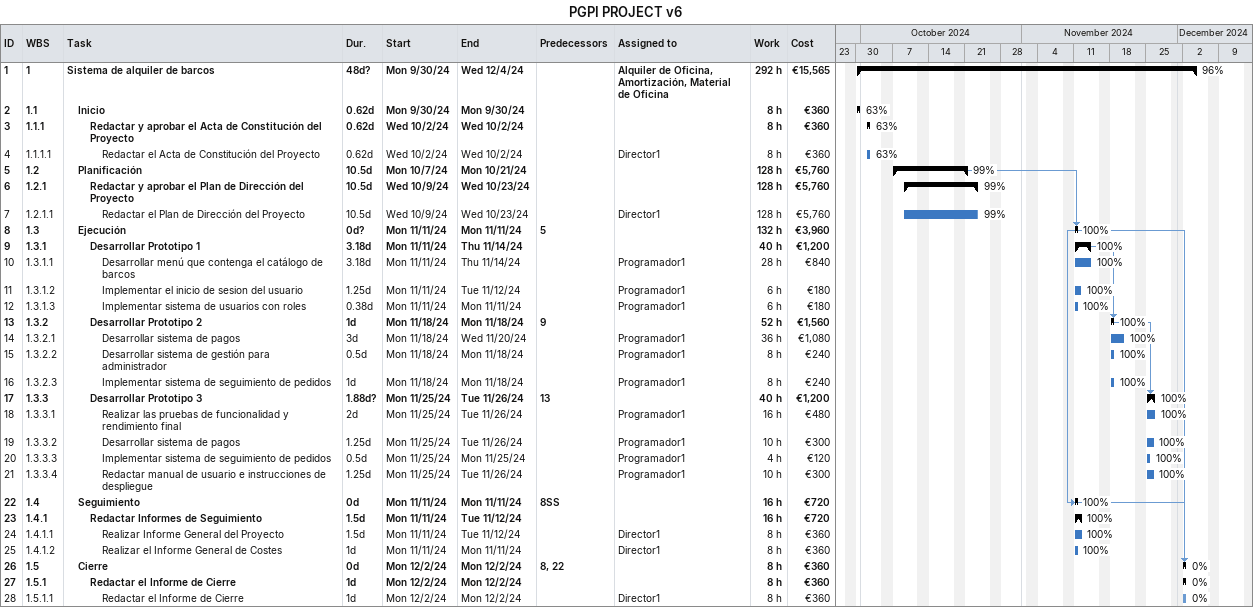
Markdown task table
PGPI PROJECT v6

| ID | WBS | Task | Duration | Start | Finish | Predecessors | Resources | % complete | Work (h) | Cost (€) |
|---|---|---|---|---|---|---|---|---|---|---|
| 1 | 1 | **Sistema de alquiler de barcos** | 48d? | 2024-09-30 | 2024-12-04 |  | Alquiler de Oficina, Amortización, Material de Oficina | 96 | 292 | 15565 |
| 2 | 1.1 | **Inicio** | 0.62d | 2024-09-30 | 2024-09-30 |  |  | 63 | 8 | 360 |
| 3 | 1.1.1 | **Redactar y aprobar el Acta de Constitución del Proyecto** | 0.62d | 2024-10-02 | 2024-10-02 |  |  | 63 | 8 | 360 |
| 4 | 1.1.1.1 | Redactar el Acta de Constitución del Proyecto | 0.62d | 2024-10-02 | 2024-10-02 |  | Director1 | 63 | 8 | 360 |
| 5 | 1.2 | **Planificación** | 10.5d | 2024-10-07 | 2024-10-21 |  |  | 99 | 128 | 5760 |
| 6 | 1.2.1 | **Redactar y aprobar el Plan de Dirección del Proyecto** | 10.5d | 2024-10-09 | 2024-10-23 |  |  | 99 | 128 | 5760 |
| 7 | 1.2.1.1 | Redactar el Plan de Dirección del Proyecto | 10.5d | 2024-10-09 | 2024-10-23 |  | Director1 | 99 | 128 | 5760 |
| 8 | 1.3 | **Ejecución** | 0d? | 2024-11-11 | 2024-11-11 | 5 |  | 100 | 132 | 3960 |
| 9 | 1.3.1 | **Desarrollar Prototipo 1** | 3.18d | 2024-11-11 | 2024-11-14 |  |  | 100 | 40 | 1200 |
| 10 | 1.3.1.1 | Desarrollar menú que contenga el catálogo de barcos | 3.18d | 2024-11-11 | 2024-11-14 |  | Programador1 | 100 | 28 | 840 |
| 11 | 1.3.1.2 | Implementar el inicio de sesion del usuario | 1.25d | 2024-11-11 | 2024-11-12 |  | Programador1 | 100 | 6 | 180 |
| 12 | 1.3.1.3 | Implementar sistema de usuarios con roles | 0.38d | 2024-11-11 | 2024-11-11 |  | Programador1 | 100 | 6 | 180 |
| 13 | 1.3.2 | **Desarrollar Prototipo 2** | 1d | 2024-11-18 | 2024-11-18 | 9 |  | 100 | 52 | 1560 |
| 14 | 1.3.2.1 | Desarrollar sistema de pagos | 3d | 2024-11-18 | 2024-11-20 |  | Programador1 | 100 | 36 | 1080 |
| 15 | 1.3.2.2 | Desarrollar sistema de gestión para administrador | 0.5d | 2024-11-18 | 2024-11-18 |  | Programador1 | 100 | 8 | 240 |
| 16 | 1.3.2.3 | Implementar sistema de seguimiento de pedidos | 1d | 2024-11-18 | 2024-11-18 |  | Programador1 | 100 | 8 | 240 |
| 17 | 1.3.3 | **Desarrollar Prototipo 3** | 1.88d? | 2024-11-25 | 2024-11-26 | 13 |  | 100 | 40 | 1200 |
| 18 | 1.3.3.1 | Realizar las pruebas de funcionalidad y rendimiento final | 2d | 2024-11-25 | 2024-11-26 |  | Programador1 | 100 | 16 | 480 |
| 19 | 1.3.3.2 | Desarrollar sistema de pagos | 1.25d | 2024-11-25 | 2024-11-26 |  | Programador1 | 100 | 10 | 300 |
| 20 | 1.3.3.3 | Implementar sistema de seguimiento de pedidos | 0.5d | 2024-11-25 | 2024-11-25 |  | Programador1 | 100 | 4 | 120 |
| 21 | 1.3.3.4 | Redactar manual de usuario e instrucciones de despliegue | 1.25d | 2024-11-25 | 2024-11-26 |  | Programador1 | 100 | 10 | 300 |
| 22 | 1.4 | **Seguimiento** | 0d | 2024-11-11 | 2024-11-11 | 8SS |  | 100 | 16 | 720 |
| 23 | 1.4.1 | **Redactar Informes de Seguimiento** | 1.5d | 2024-11-11 | 2024-11-12 |  |  | 100 | 16 | 720 |
| 24 | 1.4.1.1 | Realizar Informe General del Proyecto | 1.5d | 2024-11-11 | 2024-11-12 |  | Director1 | 100 | 8 | 360 |
| 25 | 1.4.1.2 | Realizar el Informe General de Costes | 1d | 2024-11-11 | 2024-11-11 |  | Director1 | 100 | 8 | 360 |
| 26 | 1.5 | **Cierre** | 0d | 2024-12-02 | 2024-12-02 | 8, 22 |  | 0 | 8 | 360 |
| 27 | 1.5.1 | **Redactar el Informe de Cierre** | 1d | 2024-12-02 | 2024-12-02 |  |  | 0 | 8 | 360 |
| 28 | 1.5.1.1 | Redactar el Informe de Cierre | 1d | 2024-12-02 | 2024-12-02 |  | Director1 | 0 | 8 | 360 |
